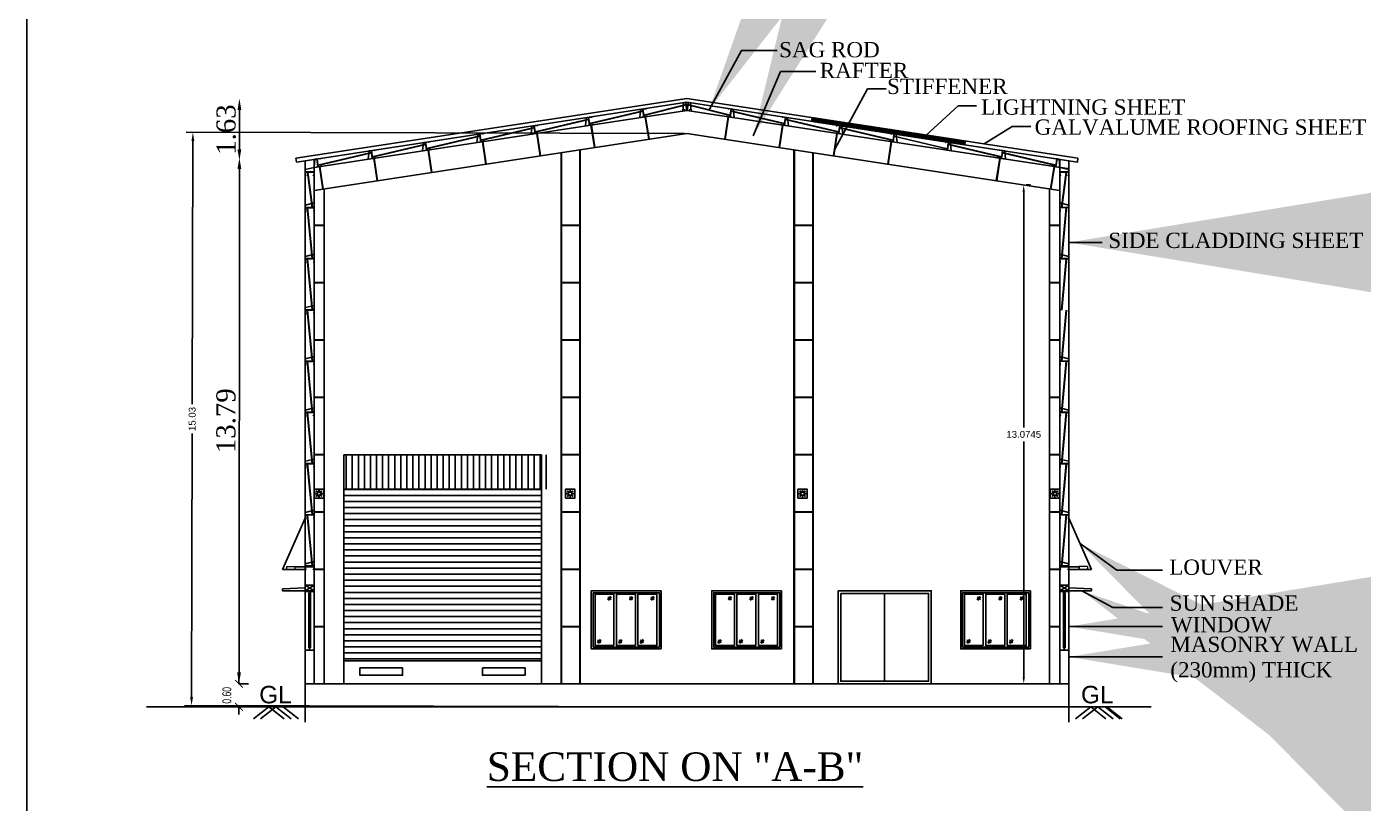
# Model space of a CAD drawing. Header units: metres. Extents: x 3660 to 3928, y -2018 to -1928.
# Drawn here: x 3790.39 to 3825.4, y -1971.04 to -1950.69 of the extents above; entities that cross this region are included whole.
import ezdxf
from ezdxf.lldxf.tags import DXFTag

# ---------------------------------------------------------------- set-up
doc = ezdxf.new("R2010")
doc.units = ezdxf.units.M
doc.header["$LTSCALE"] = 2
doc.linetypes.add('CONTINOUS', pattern=[0])
doc.linetypes.add('PHANTOM', pattern=[2.5, 1.25, -0.25, 0.25, -0.25, 0.25, -0.25])
for name, color, linetype, lineweight in [('09 Text', 9, 'Continuous', 15), ('Line', 3, 'Continuous', 25), ('PURLIN', 221, 'Continuous', 20), ('Wall', 7, 'Continuous', 35), ('WINDOW', 5, 'Continuous', 20)]:
    doc.layers.add(name, color=color, linetype=linetype, lineweight=lineweight)
for name, color, linetype in [('3', 4, 'PHANTOM'), ('BLK_1_FLR_0_REGULAR_ROOM_1', 117, 'Continuous'), ('BLK_1_HT_OF_BLDG', 5, 'Continuous'), ('BLK_1_PLINTH_HEIGHT', 7, 'Continuous'), ('Cleat Plate', 253, 'Continuous'), ('Footing', 7, 'Continuous'), ('FUR', 241, 'Continuous'), ('GRID LINE', 11, 'CENTER'), ('Main Frame', 6, 'Continuous'), ('OUTER FRAME', 7, 'Continuous'), ('OUTER_FRAME', 7, 'Continuous'), ('PLATES', 12, 'Continuous'), ('SAG ROD', 4, 'Continuous'), ('TEXT', 255, 'Continuous')]:
    doc.layers.add(name, color=color, linetype=linetype)
doc.styles.add('ANAND', font='times.ttf')
doc.styles.add('DIM 100', font='ARIALN.TTF', dxfattribs={"width": 0.85, "height": 0.23})
doc.styles.add('MtXpl_Times_New_Roma', font='times.ttf')
doc.styles.get("Standard").update_dxf_attribs({"font": 'arial.ttf'})
tags = doc.linetypes.add('CENTER', pattern=[2999.45, 1874.7, -374.9, 374.95, -374.9]).pattern_tags.tags
tags[10:11] = [DXFTag(74, 4), DXFTag(75, 0), DXFTag(340, '0'), DXFTag(46, 1.0), DXFTag(50, 0.0), DXFTag(44, 0.0), DXFTag(45, 0.0)]
tags[8:9] = [DXFTag(74, 4), DXFTag(75, 0), DXFTag(340, '0'), DXFTag(46, 1.0), DXFTag(50, 0.0), DXFTag(44, 0.0), DXFTag(45, 0.0)]
tags[6:7] = [DXFTag(74, 4), DXFTag(75, 0), DXFTag(340, '0'), DXFTag(46, 1.0), DXFTag(50, 0.0), DXFTag(44, 0.0), DXFTag(45, 0.0)]
tags[4:5] = [DXFTag(74, 4), DXFTag(75, 0), DXFTag(340, '0'), DXFTag(46, 1.0), DXFTag(50, 0.0), DXFTag(44, 0.0), DXFTag(45, 0.0)]
doc.dimstyles.new('AM_ISO$7', dxfattribs={"dimscale": 75, "dimtxt": 3, "dimasz": 3, "dimexe": 1, "dimexo": 1, "dimgap": 1.5, "dimtad": 1, "dimdec": 0, "dimdsep": 46, "dimtxsty": 'Standard', "dimcen": 0, "dimclrd": 256, "dimclre": 256, "dimclrt": 2, "dimadec": 0, "dimazin": 2, "dimtp": 0.1, "dimtm": 0.1, "dimtfac": 0.71, "dimtdec": 0, "dimtmove": 0, "dimatfit": 3, "dimfxl": 0, "dimlwd": -1, "dimlwe": -1, "dimarcsym": 0})
doc.dimstyles.new('GRID DIM 400', dxfattribs={"dimscale": 0, "dimtxt": 0.8, "dimasz": 0.2, "dimexe": 0, "dimexo": 0, "dimgap": 0.2, "dimtad": 0, "dimlfac": -0.1, "dimzin": 1, "dimdsep": 46, "dimtxsty": 'DIM 100', "dimblk": 'ARCHTICK', "dimcen": 0, "dimclrd": 256, "dimclre": 252, "dimclrt": 4, "dimazin": 0, "dimtfac": 1, "dimtix": 1, "dimtofl": 0, "dimtmove": 2, "dimatfit": 0, "dimfxl": 0, "dimtolj": 1, "dimtzin": 0, "dimarcsym": 0})
doc.dimstyles.new('STANDARD$0', dxfattribs={"dimtxt": 7, "dimasz": 3, "dimexe": 3, "dimexo": 1, "dimgap": 1.5, "dimtad": 1, "dimdec": 1, "dimzin": 1, "dimdsep": 46, "dimlunit": 4, "dimtxsty": 'Standard', "dimblk": 'OBLIQUE', "dimcen": 0.09375, "dimdle": 1, "dimclrd": 8, "dimclre": 8, "dimclrt": 7, "dimadec": 1, "dimazin": 0, "dimtfac": 1, "dimtdec": 1, "dimtix": 1, "dimtmove": 2, "dimatfit": 3, "dimldrblk": 'ARCHTICK', "dimfxl": 0, "dimfrac": 2, "dimtolj": 1, "dimtzin": 0, "dimarcsym": 0})
doc.dimstyles.new('V1', dxfattribs={"dimtxt": 0.5, "dimasz": 0.3, "dimexe": 0.18, "dimexo": 0.0625, "dimgap": 0.09, "dimtad": 1, "dimzin": 0, "dimdsep": 46, "dimtxsty": 'ANAND', "dimcen": 0.09, "dimse1": 1, "dimse2": 1, "dimadec": 0, "dimazin": 0, "dimtfac": 1, "dimtix": 1, "dimtofl": 0, "dimtmove": 2, "dimatfit": 0, "dimfxl": 0, "dimtolj": 1, "dimtzin": 0, "dimarcsym": 0})
pattern_1 = [(135, (379593.6891, -613332.9322), (-1.178511302, -1.178511302), [])]
pattern_2 = [(225, (582368.6085, -700766.0127), (1.178511302, -1.178511302), [])]

# ---------------------------------------------------------------- blocks, each defined once
blk = doc.blocks.new('200 purlin')
at = {"layer": 'Cleat Plate'}
h = blk.add_hatch(dxfattribs=at)
h.set_pattern_fill('AR-SAND', color=252, angle=6)
h.set_pattern_definition([(43.5, (-5894874.3518, -2361082.8252), (-0.26405620145, 1.9096838279), [0, -1.52, 0, -1.7, 0, -1.625]), (13.5, (-5894874.3518, -2361082.8252), (1.465087092, 2.9916780931), [0, -0.82, 0, -1.37, 0, -0.525]), (333.5, (-5894875.575, -2361082.9538), (3.09649073463, 0.33114451582), [0, -0.5, 0, -1.8, 0, -2.35]), (323.5, (-5894875.575, -2361082.9538), (2.8979166505, 1.1870933607), [0, -0.25, 0, -1.18, 0, -1.35])])
h.paths.add_polyline_path([(452204, -3561114), (452199, -3561115), (452216, -3561275), (452221, -3561274)])
h.paths.add_polyline_path([(452220, -3561314), (452225, -3561313), (452221, -3561274), (452216, -3561275)])
at = {"layer": 'Cleat Plate', "color": 252}
for p, q in [((452120, -3561324), (452149, -3561120)), ((452225, -3561313), (452120, -3561324)), ((452149, -3561120), (452199, -3561115)), ((452199, -3561115), (452220, -3561314))]:
    blk.add_line(p, q, dxfattribs=at)
blk.add_lwpolyline([(452199, -3561115), (452204, -3561114), (452225, -3561313), (452220, -3561314)], close=True, dxfattribs=at)
at = {"layer": 'PURLIN', "color": 5, "linetype": 'Continuous'}
for p, q in [((452204, -3561114), (452279, -3561106)), ((452204, -3561114), (452225, -3561313)), ((452206, -3561116), (452277, -3561109)), ((452206, -3561116), (452227, -3561311)), ((452225, -3561313), (452299, -3561305)), ((452227, -3561311), (452297, -3561303)), ((452277, -3561109), (452279, -3561126)), ((452279, -3561106), (452281, -3561126)), ((452281, -3561126), (452279, -3561126)), ((452297, -3561285), (452295, -3561286)), ((452297, -3561303), (452295, -3561286)), ((452299, -3561305), (452297, -3561285))]:
    blk.add_line(p, q, dxfattribs=at)
at = {"layer": 'PURLIN', "linetype": 'Continuous'}
blk.add_line((452204, -3561114), (452225, -3561313), dxfattribs=at)
at = {"layer": 'SAG ROD'}
for p, q in [((452221, -3561164), (452199, -3561166)), ((452232, -3561273), (452210, -3561275))]:
    blk.add_line(p, q, dxfattribs=at)
at = {"layer": 'SAG ROD', "linetype": 'Continuous'}
for p, q in [((452214, -3561156), (452205, -3561157)), ((452214, -3561157), (452205, -3561158)), ((452216, -3561173), (452206, -3561173)), ((452216, -3561173), (452207, -3561174)), ((452225, -3561265), (452216, -3561266)), ((452226, -3561266), (452216, -3561267)), ((452227, -3561281), (452218, -3561282)), ((452227, -3561282), (452218, -3561283))]:
    blk.add_line(p, q, dxfattribs=at)
for points in [[(452214, -3561157), (452205, -3561158), (452216, -3561173), (452206, -3561173)], [(452226, -3561266), (452216, -3561267), (452227, -3561281), (452218, -3561282)]]:
    blk.add_solid(points, dxfattribs=at)
blk = doc.blocks.new('self purlin')
at = {"layer": 'PURLIN', "color": 5, "linetype": 'Continuous'}
for p, q in [((10906543, -1852528, -1), (10906768, -1852528, -1)), ((10906543, -1852528, -1), (10906543, -1852603, -1)), ((10906543, -1852603, -1), (10906563, -1852603, -1)), ((10906545, -1852530, -1), (10906766, -1852530, -1)), ((10906545, -1852530, -1), (10906545, -1852601, -1)), ((10906545, -1852601, -1), (10906563, -1852601, -1)), ((10906563, -1852603, -1), (10906563, -1852601, -1)), ((10906766, -1852601, -1), (10906748, -1852601, -1)), ((10906748, -1852603, -1), (10906748, -1852601, -1)), ((10906768, -1852603, -1), (10906748, -1852603, -1)), ((10906766, -1852530, -1), (10906766, -1852601, -1)), ((10906768, -1852528, -1), (10906768, -1852603, -1))]:
    blk.add_line(p, q, dxfattribs=at)
blk = doc.blocks.new('Tie Runner 100x100x4')
at = {"layer": 'GRID LINE'}
h = blk.add_hatch(color=3, dxfattribs=at)
h.dxf.hatch_style = 1
h.paths.add_polyline_path([(963279, -1293185), (963171, -1293185), (963171, -1293293), (963279, -1293293)])
h.paths.add_polyline_path([(963275, -1293289), (963175, -1293289), (963175, -1293189), (963275, -1293189)], flags=16)
at = {"layer": 'PLATES'}
h = blk.add_hatch(dxfattribs=at)
h.set_pattern_fill('ANSI31', color=256, scale=13.333333, angle=180)
h.set_pattern_definition(pattern_2)
h.paths.add_polyline_path([(963228, -1293110), (963223, -1293110), (963223, -1293185), (963228, -1293185)])
h = blk.add_hatch(dxfattribs=at)
h.set_pattern_fill('ANSI31', color=256, scale=13.333333, angle=90)
h.set_pattern_definition(pattern_1)
h.paths.add_polyline_path([(963171, -1293237), (963171, -1293242), (963096, -1293242), (963096, -1293237)])
h = blk.add_hatch(dxfattribs=at)
h.set_pattern_fill('ANSI31', color=256, scale=13.333333, angle=180)
h.set_pattern_definition(pattern_2)
h.paths.add_polyline_path([(963228, -1293368), (963223, -1293368), (963223, -1293293), (963228, -1293293)])
h = blk.add_hatch(dxfattribs=at)
h.set_pattern_fill('ANSI31', color=256, scale=13.333333, angle=90)
h.set_pattern_definition(pattern_1)
h.paths.add_polyline_path([(963279, -1293237), (963279, -1293242), (963354, -1293242), (963354, -1293237)])
at = {"layer": 'FUR', "color": 3, "linetype": 'Continuous'}
for points in [[(963171, -1293293), (963279, -1293293), (963279, -1293185), (963171, -1293185)], [(963175, -1293289), (963275, -1293289), (963275, -1293189), (963175, -1293189)]]:
    blk.add_lwpolyline(points, close=True, dxfattribs=at)
at = {"layer": 'OUTER FRAME', "color": 3, "linetype": 'Continuous'}
for p, q in [((963166, -1293164), (963133, -1293164)), ((963133, -1293164), (963166, -1293164)), ((963149, -1293181), (963149, -1293147)), ((963149, -1293181), (963149, -1293147)), ((963316, -1293164), (963283, -1293164)), ((963283, -1293164), (963316, -1293164)), ((963299, -1293181), (963299, -1293147)), ((963299, -1293181), (963299, -1293147)), ((963166, -1293314), (963133, -1293314)), ((963133, -1293314), (963166, -1293314)), ((963149, -1293297), (963149, -1293331)), ((963149, -1293297), (963149, -1293331)), ((963283, -1293314), (963316, -1293314)), ((963299, -1293297), (963299, -1293331)), ((963299, -1293297), (963299, -1293331))]:
    blk.add_line(p, q, dxfattribs=at)
at = {"layer": 'OUTER FRAME', "color": 6, "linetype": 'Continuous'}
for centre in [(963149, -1293164), (963149, -1293164), (963299, -1293164), (963299, -1293164), (963149, -1293314), (963149, -1293314), (963299, -1293314), (963299, -1293314)]:
    blk.add_circle(centre, 10.8, dxfattribs=at)
at = {"layer": 'PLATES'}
for points in [[(963375, -1293389), (963075, -1293389), (963075, -1293089), (963375, -1293089)], [(963223, -1293110), (963228, -1293110), (963228, -1293185), (963223, -1293185)], [(963171, -1293242), (963171, -1293237), (963096, -1293237), (963096, -1293242)], [(963223, -1293368), (963228, -1293368), (963228, -1293293), (963223, -1293293)], [(963279, -1293242), (963279, -1293237), (963354, -1293237), (963354, -1293242)]]:
    blk.add_lwpolyline(points, close=True, dxfattribs=at)
blk = doc.blocks.new('_ArchTick')
at = {"color": 0, "linetype": 'ByBlock', "lineweight": -2, "const_width": 0.15}
blk.add_lwpolyline([(-0.5, -0.5), (0.5, 0.5)], dxfattribs=at)
blk = doc.blocks.new('*D106')
at = {"layer": 'BLK_1_PLINTH_HEIGHT', "color": 2, "lineweight": -2}
for p, q in [((3795.946, -1967.906), (3795.946, -1967.706)), ((3795.946, -1968.508), (3795.946, -1968.708))]:
    blk.add_line(p, q, dxfattribs=at)
at = {"layer": 'BLK_1_PLINTH_HEIGHT', "color": 252, "lineweight": -2}
for p, q in [((3796.196, -1967.906), (3795.946, -1967.906)), ((3796.196, -1968.508), (3795.946, -1968.508))]:
    blk.add_line(p, q, dxfattribs=at)
at = {"layer": 'Defpoints', "color": 0}
for p in [(3795.946, -1967.906), (3798.493, -1967.906), (3798.493, -1968.508)]:
    blk.add_point(p, dxfattribs=at)
at = {"layer": 'BLK_1_PLINTH_HEIGHT', "color": 2, "lineweight": -2, "xscale": 0.2, "yscale": 0.2, "zscale": 0.2}
for p, rotation in [((3795.946, -1967.906), 270), ((3795.946, -1968.508), 90)]:
    blk.add_blockref('_ArchTick', p, dxfattribs=dict(at, rotation=rotation))
at = {"layer": 'BLK_1_PLINTH_HEIGHT', "color": 2, "lineweight": -2, "insert": (3795.629, -1968.207), "char_height": 0.23, "attachment_point": 5, "rotation": 90, "style": 'DIM 100'}
blk.add_mtext('\\A1;0.60', dxfattribs=at)
blk = doc.blocks.new('*D110')
at = {"layer": '3', "color": 0, "linetype": 'CONTINOUS', "lineweight": -2}
blk.add_line((3795.947, -1967.606), (3795.957, -1954.417), dxfattribs=at)
at = {"layer": '3', "color": 0, "linetype": 'CONTINOUS'}
for points in [[(3795.907, -1954.417), (3796.007, -1954.418), (3795.957, -1954.117)], [(3795.897, -1967.606), (3795.997, -1967.606), (3795.946, -1967.906)]]:
    blk.add_solid(points, dxfattribs=at)
at = {"layer": 'Defpoints', "color": 0, "linetype": 'CONTINOUS'}
for p in [(3795.957, -1954.117), (3798.192, -1954.119), (3798.182, -1967.907)]:
    blk.add_point(p, dxfattribs=at)
at = {"layer": '3', "color": 0, "linetype": 'CONTINOUS', "insert": (3795.607, -1961.011), "char_height": 0.5, "attachment_point": 5, "rotation": 89.9564, "style": 'ANAND'}
blk.add_mtext('\\A1;13.79', dxfattribs=at)
blk = doc.blocks.new('*D111')
at = {"layer": '3', "color": 0, "linetype": 'CONTINOUS', "lineweight": -2}
blk.add_line((3795.957, -1952.866), (3795.957, -1953.897), dxfattribs=at)
at = {"layer": '3', "color": 0, "linetype": 'CONTINOUS'}
for points in [[(3795.907, -1952.866), (3796.007, -1952.866), (3795.957, -1952.566)], [(3795.907, -1953.897), (3796.007, -1953.897), (3795.957, -1954.197)]]:
    blk.add_solid(points, dxfattribs=at)
at = {"layer": 'Defpoints', "color": 0, "linetype": 'CONTINOUS'}
for p in [(3807.681, -1952.566), (3795.957, -1954.197), (3807.681, -1954.197)]:
    blk.add_point(p, dxfattribs=at)
at = {"layer": '3', "color": 0, "linetype": 'CONTINOUS', "insert": (3795.612, -1953.382), "char_height": 0.5, "attachment_point": 5, "rotation": 90, "style": 'ANAND'}
blk.add_mtext('\\A1;1.63', dxfattribs=at)
blk = doc.blocks.new('*D112')
at = {"layer": 'BLK_1_HT_OF_BLDG', "color": 0, "lineweight": -2}
for p, q in [((3807.619, -1953.483), (3794.559, -1953.452)), ((3794.738, -1953.682), (3794.722, -1960.58)), ((3794.704, -1968.248), (3794.72, -1961.35)), ((3807.583, -1968.508), (3794.523, -1968.477))]:
    blk.add_line(p, q, dxfattribs=at)
at = {"layer": 'BLK_1_HT_OF_BLDG', "color": 0}
for points in [[(3794.7, -1953.682), (3794.776, -1953.683), (3794.739, -1953.452)], [(3794.666, -1968.248), (3794.742, -1968.248), (3794.703, -1968.478)]]:
    blk.add_solid(points, dxfattribs=at)
at = {"layer": 'Defpoints', "color": 0}
for p in [(3807.681, -1953.483), (3794.703, -1968.478), (3807.646, -1968.508)]:
    blk.add_point(p, dxfattribs=at)
at = {"layer": 'BLK_1_HT_OF_BLDG', "color": 0, "insert": (3794.721, -1960.965), "char_height": 0.18, "attachment_point": 5, "rotation": 89.8651}
blk.add_mtext('\\A1;15.03', dxfattribs=at)
blk = doc.blocks.new('*D129')
at = {"layer": 'BLK_1_FLR_0_REGULAR_ROOM_1', "color": 0, "lineweight": -2}
for p, q in [((3816.503, -1955.013), (3816.503, -1961.188)), ((3816.565, -1954.833), (3816.683, -1954.833)), ((3816.503, -1967.727), (3816.503, -1961.552)), ((3816.565, -1967.907), (3816.683, -1967.907))]:
    blk.add_line(p, q, dxfattribs=at)
at = {"layer": 'BLK_1_FLR_0_REGULAR_ROOM_1', "color": 0}
for points in [[(3816.473, -1955.013), (3816.533, -1955.013), (3816.503, -1954.833)], [(3816.473, -1967.727), (3816.533, -1967.727), (3816.503, -1967.907)]]:
    blk.add_solid(points, dxfattribs=at)
at = {"layer": 'Defpoints', "color": 0}
for p in [(3816.503, -1954.833), (3816.503, -1967.907), (3816.503, -1967.907)]:
    blk.add_point(p, dxfattribs=at)
at = {"layer": 'BLK_1_FLR_0_REGULAR_ROOM_1', "color": 0, "insert": (3816.503, -1961.37), "char_height": 0.18, "attachment_point": 5}
blk.add_mtext('\\A1;13.0745', dxfattribs=at)

msp = doc.modelspace()

# ---------------------------------------------------------------- hatches: boundary and pattern name
h = msp.add_hatch()
h.set_pattern_fill('ANSI31', color=256, scale=0.005, angle=100, style=0)
h.set_pattern_definition([(145, (-123.749252, -514.470585), (-0.00910552593, -0.013004038703), [])])
h.paths.add_polyline_path([(3810.95817, -1953.06755), (3810.94304, -1953.16642), (3811.87298, -1953.30872), (3811.9239, -1953.21532)])
h.paths.add_polyline_path([(3811.9239, -1953.21532), (3811.87298, -1953.30872), (3814.95633, -1953.7805), (3814.97146, -1953.68163)])
at = {"layer": 'OUTER_FRAME', "linetype": 'Continuous'}
h = msp.add_hatch(dxfattribs=at)
h.set_pattern_fill('ANSI31', color=34, scale=0.05, angle=45)
h.set_pattern_definition([(90, (3217.57137, 1288.70739), (-0.15875, 0), [])])
h.paths.add_polyline_path([(3798.69676, -1961.9073), (3804.13026, -1961.9073), (3804.13026, -1962.8073), (3798.69676, -1962.8073)])
h = msp.add_hatch(dxfattribs=at)
h.set_pattern_fill('ANSI31', color=34, scale=0.05, angle=135)
h.set_pattern_definition([(180, (3217.57137, 1288.70739), (-2e-16, -0.15875), [])])
h.paths.add_polyline_path([(3798.69676, -1962.8073), (3803.86674, -1962.8073), (3803.86674, -1967.3073), (3798.69676, -1967.3073)])

# ---------------------------------------------------------------- linework, layer by layer
at = {"linetype": 'ByBlock'}
for p, q in [((3807.00483, -1966.99136), (3807.00483, -1965.46736)), ((3810.1608, -1966.99136), (3810.1608, -1965.46736)), ((3816.67968, -1966.99136), (3816.67968, -1965.46736)), ((3805.6419, -1965.71613), (3805.60199, -1965.6801)), ((3805.66258, -1965.70785), (3805.60811, -1965.65869)), ((3805.69392, -1965.7033), (3805.60973, -1965.62731)), ((3805.69524, -1965.67166), (3805.64078, -1965.6225)), ((3805.70137, -1965.65025), (3805.66145, -1965.61422)), ((3806.20553, -1965.71613), (3806.16561, -1965.6801)), ((3806.2262, -1965.70785), (3806.17174, -1965.65869)), ((3806.25754, -1965.7033), (3806.17335, -1965.62731)), ((3806.25887, -1965.67166), (3806.2044, -1965.6225)), ((3806.26499, -1965.65025), (3806.22508, -1965.61422)), ((3806.76915, -1965.71613), (3806.72923, -1965.6801)), ((3806.78982, -1965.70785), (3806.73536, -1965.65869)), ((3806.82116, -1965.7033), (3806.73698, -1965.62731)), ((3806.82249, -1965.67166), (3806.76802, -1965.6225)), ((3806.82861, -1965.65025), (3806.7887, -1965.61422)), ((3808.79787, -1965.71613), (3808.75795, -1965.6801)), ((3808.81854, -1965.70785), (3808.76408, -1965.65869)), ((3808.84988, -1965.7033), (3808.7657, -1965.62731)), ((3808.85121, -1965.67166), (3808.79674, -1965.6225)), ((3808.85733, -1965.65025), (3808.81742, -1965.61422)), ((3809.36149, -1965.71613), (3809.32157, -1965.6801)), ((3809.38216, -1965.70785), (3809.3277, -1965.65869)), ((3809.41351, -1965.7033), (3809.32932, -1965.62731)), ((3809.41483, -1965.67166), (3809.36037, -1965.6225)), ((3809.42096, -1965.65025), (3809.38104, -1965.61422)), ((3809.92511, -1965.71613), (3809.8852, -1965.6801)), ((3809.94579, -1965.70785), (3809.89132, -1965.65869)), ((3809.97713, -1965.7033), (3809.89294, -1965.62731)), ((3809.97845, -1965.67166), (3809.92399, -1965.6225)), ((3809.98458, -1965.65025), (3809.94466, -1965.61422)), ((3815.31675, -1965.71613), (3815.27683, -1965.6801)), ((3815.33742, -1965.70785), (3815.28296, -1965.65869)), ((3815.36876, -1965.7033), (3815.28457, -1965.62731)), ((3815.37008, -1965.67166), (3815.31562, -1965.6225)), ((3815.37621, -1965.65025), (3815.33629, -1965.61422)), ((3815.88037, -1965.71613), (3815.84045, -1965.6801)), ((3815.90104, -1965.70785), (3815.84658, -1965.65869)), ((3815.93238, -1965.7033), (3815.8482, -1965.62731)), ((3815.93371, -1965.67166), (3815.87924, -1965.6225)), ((3815.93983, -1965.65025), (3815.89992, -1965.61422)), ((3816.44399, -1965.71613), (3816.40407, -1965.6801)), ((3816.46466, -1965.70785), (3816.4102, -1965.65869)), ((3816.49601, -1965.7033), (3816.41182, -1965.62731)), ((3816.49733, -1965.67166), (3816.44287, -1965.6225)), ((3816.50346, -1965.65025), (3816.46354, -1965.61422)), ((3805.33003, -1966.80998), (3805.3691, -1966.84692)), ((3805.33665, -1966.78871), (3805.38996, -1966.83912)), ((3805.33871, -1966.75711), (3805.42111, -1966.83502)), ((3805.37015, -1966.75329), (3805.42346, -1966.80369)), ((3805.39101, -1966.74549), (3805.43008, -1966.78243)), ((3805.88565, -1966.80998), (3805.92473, -1966.84692)), ((3805.89228, -1966.78871), (3805.94559, -1966.83912)), ((3805.89433, -1966.75711), (3805.97674, -1966.83502)), ((3805.92577, -1966.75329), (3805.97908, -1966.80369)), ((3805.94663, -1966.74549), (3805.9857, -1966.78243)), ((3806.44928, -1966.81006), (3806.48835, -1966.847)), ((3806.4559, -1966.78879), (3806.50921, -1966.8392)), ((3806.45795, -1966.75719), (3806.54036, -1966.83511)), ((3806.48939, -1966.75337), (3806.5427, -1966.80378)), ((3806.51025, -1966.74557), (3806.54932, -1966.78251)), ((3808.486, -1966.80998), (3808.52507, -1966.84692)), ((3808.49262, -1966.78871), (3808.54593, -1966.83912)), ((3808.49467, -1966.75711), (3808.57708, -1966.83502)), ((3808.52611, -1966.75329), (3808.57942, -1966.80369)), ((3808.54697, -1966.74549), (3808.58604, -1966.78243)), ((3809.04162, -1966.80998), (3809.08069, -1966.84692)), ((3809.04824, -1966.78871), (3809.10155, -1966.83912)), ((3809.05029, -1966.75711), (3809.1327, -1966.83502)), ((3809.08173, -1966.75329), (3809.13504, -1966.80369)), ((3809.10259, -1966.74549), (3809.14166, -1966.78243)), ((3809.60524, -1966.81006), (3809.64431, -1966.847)), ((3809.61186, -1966.78879), (3809.66517, -1966.8392)), ((3809.61392, -1966.75719), (3809.69632, -1966.83511)), ((3809.64535, -1966.75337), (3809.69867, -1966.80378)), ((3809.66621, -1966.74557), (3809.70529, -1966.78251)), ((3815.00487, -1966.80998), (3815.04395, -1966.84692)), ((3815.01149, -1966.78871), (3815.06481, -1966.83912)), ((3815.01355, -1966.75711), (3815.09596, -1966.83502)), ((3815.04499, -1966.75329), (3815.0983, -1966.80369)), ((3815.06585, -1966.74549), (3815.10492, -1966.78243)), ((3815.5605, -1966.80998), (3815.59957, -1966.84692)), ((3815.56712, -1966.78871), (3815.62043, -1966.83912)), ((3815.56917, -1966.75711), (3815.65158, -1966.83502)), ((3815.60061, -1966.75329), (3815.65392, -1966.80369)), ((3815.62147, -1966.74549), (3815.66054, -1966.78243)), ((3816.12412, -1966.81006), (3816.16319, -1966.847)), ((3816.13074, -1966.78879), (3816.18405, -1966.8392)), ((3816.13279, -1966.75719), (3816.2152, -1966.83511)), ((3816.16423, -1966.75337), (3816.21754, -1966.80378)), ((3816.18509, -1966.74557), (3816.22416, -1966.78251)), ((3805.17603, -1966.9913), (3807.00483, -1966.99136)), ((3808.332, -1966.9913), (3810.1608, -1966.99136)), ((3814.85088, -1966.9913), (3816.67968, -1966.99136))]:
    msp.add_line(p, q, dxfattribs=at)
msp.add_lwpolyline([(3842.9066, -2017.6675), (3790.3861, -2017.6675), (3790.3861, -1931.37405), (3842.9066, -1931.37405)], close=True)
at = {"elevation": -0.00073}
msp.add_lwpolyline([(3798.69676, -1961.9073), (3803.86674, -1961.9073), (3803.86674, -1967.9073), (3798.69676, -1967.9073)], close=True, dxfattribs=at)
at = {"linetype": 'ByBlock'}
for points in [[(3807.00483, -1965.46736), (3805.17603, -1965.4673), (3805.17603, -1966.9913)], [(3807.00483, -1966.99136), (3805.17603, -1966.9913), (3805.17603, -1965.4673), (3807.00483, -1965.46736)], [(3810.1608, -1965.46736), (3808.332, -1965.4673), (3808.332, -1966.9913)], [(3810.1608, -1966.99136), (3808.332, -1966.9913), (3808.332, -1965.4673), (3810.1608, -1965.46736)], [(3816.67968, -1965.46736), (3814.85088, -1965.4673), (3814.85088, -1966.9913)], [(3816.67968, -1966.99136), (3814.85088, -1966.9913), (3814.85088, -1965.4673), (3816.67968, -1965.46736)], [(3805.17603, -1966.9913), (3807.00483, -1966.99136)], [(3808.332, -1966.9913), (3810.1608, -1966.99136)], [(3814.85088, -1966.9913), (3816.67968, -1966.99136)]]:
    msp.add_lwpolyline(points, dxfattribs=at)
for points in [[(3806.95928, -1966.94136), (3805.22603, -1966.9413), (3805.22603, -1965.5173), (3806.95928, -1965.51736)], [(3810.11524, -1966.94136), (3808.382, -1966.9413), (3808.382, -1965.5173), (3810.11524, -1965.51736)], [(3816.63412, -1966.94136), (3814.90088, -1966.9413), (3814.90088, -1965.5173), (3816.63412, -1965.51736)], [(3805.76841, -1966.90561), (3805.27641, -1966.90553), (3805.27641, -1965.55313), (3805.76841, -1965.55321)], [(3806.33203, -1966.90561), (3805.83203, -1966.90561), (3805.83203, -1965.55321), (3806.33203, -1965.55321)], [(3806.39566, -1966.90561), (3806.89566, -1966.90561), (3806.89566, -1965.55321), (3806.39566, -1965.55321)], [(3808.92438, -1966.90561), (3808.43238, -1966.90553), (3808.43238, -1965.55313), (3808.92438, -1965.55321)], [(3809.488, -1966.90561), (3808.988, -1966.90561), (3808.988, -1965.55321), (3809.488, -1965.55321)], [(3809.55162, -1966.90561), (3810.05162, -1966.90561), (3810.05162, -1965.55321), (3809.55162, -1965.55321)], [(3815.44325, -1966.90561), (3814.95125, -1966.90553), (3814.95125, -1965.55313), (3815.44325, -1965.55321)], [(3816.00688, -1966.90561), (3815.50688, -1966.90561), (3815.50688, -1965.55321), (3816.00688, -1965.55321)], [(3816.0705, -1966.90561), (3816.5705, -1966.90561), (3816.5705, -1965.55321), (3816.0705, -1965.55321)]]:
    msp.add_lwpolyline(points, close=True, dxfattribs=at)
at = {"layer": '3', "color": 1, "linetype": 'CONTINOUS'}
for p, q in [((3807.68102, -1952.6673), (3797.68175, -1954.1973)), ((3807.68102, -1952.6673), (3817.68029, -1954.1973)), ((3805.16656, -1953.26455), (3805.25676, -1953.85403)), ((3805.17645, -1953.26303), (3805.26664, -1953.85251)), ((3806.589, -1953.04677), (3806.6792, -1953.63625)), ((3806.59889, -1953.04526), (3806.68908, -1953.63474)), ((3808.76315, -1953.04526), (3808.67295, -1953.63474)), ((3808.77303, -1953.04677), (3808.68283, -1953.63625)), ((3810.18559, -1953.26303), (3810.09539, -1953.85251)), ((3810.19547, -1953.26455), (3810.10528, -1953.85403)), ((3810.94304, -1953.16642), (3810.95817, -1953.06755)), ((3803.74421, -1953.48225), (3803.8344, -1954.07173)), ((3803.75409, -1953.48074), (3803.84429, -1954.07022)), ((3811.60794, -1953.48074), (3811.51775, -1954.07022)), ((3811.61783, -1953.48225), (3811.52763, -1954.07173)), ((3800.89945, -1953.91734), (3800.98964, -1954.50682)), ((3800.90933, -1953.91582), (3800.99953, -1954.5053)), ((3802.32183, -1953.69979), (3802.41202, -1954.28927)), ((3802.33171, -1953.69828), (3802.42191, -1954.28776)), ((3804.87475, -1953.91235), (3804.87475, -1967.9073)), ((3804.88475, -1953.91082), (3804.88475, -1967.9073)), ((3810.48475, -1953.91196), (3810.48475, -1967.9073)), ((3810.49475, -1953.91349), (3810.49475, -1967.9073)), ((3813.03032, -1953.69828), (3812.94013, -1954.28776)), ((3813.04021, -1953.69979), (3812.95001, -1954.28927)), ((3814.95633, -1953.7805), (3814.97146, -1953.68163)), ((3797.4544, -1954.23209), (3797.43927, -1954.13321)), ((3797.68175, -1954.1973), (3797.68175, -1968.9073)), ((3797.91175, -1954.16211), (3797.91175, -1967.9073)), ((3799.47706, -1954.13498), (3799.56725, -1954.72446)), ((3799.48694, -1954.13346), (3799.57714, -1954.72294)), ((3804.38475, -1953.98733), (3804.38475, -1967.9073)), ((3804.39475, -1953.9858), (3804.39475, -1967.9073)), ((3810.97475, -1953.98694), (3810.97475, -1967.9073)), ((3810.98475, -1953.98847), (3810.98475, -1967.9073)), ((3815.87509, -1954.13346), (3815.7849, -1954.72294)), ((3815.88498, -1954.13498), (3815.79478, -1954.72446)), ((3817.45175, -1954.16233), (3817.45175, -1967.9073)), ((3817.68029, -1954.1973), (3817.68029, -1968.9073)), ((3817.90764, -1954.23209), (3817.92277, -1954.13321)), ((3798.05467, -1954.35262), (3798.14486, -1954.9421)), ((3798.06455, -1954.35111), (3798.15475, -1954.94059)), ((3817.29748, -1954.35111), (3817.20729, -1954.94059)), ((3817.30737, -1954.35262), (3817.21717, -1954.9421)), ((3798.18175, -1954.93645), (3798.18175, -1967.9073)), ((3817.18175, -1954.93668), (3817.18175, -1967.9073)), ((3812.85877, -1965.5373), (3812.85877, -1967.8373)), ((3817.68029, -1967.9073), (3797.68175, -1967.9073)), ((3819.83906, -1968.50828), (3793.52748, -1968.50828))]:
    msp.add_line(p, q, dxfattribs=at)
at = {"layer": '3', "color": 2, "linetype": 'CONTINOUS'}
msp.add_line((3798.18175, -1954.93645), (3798.18175, -1967.9073), dxfattribs=at)
at = {"layer": '3', "color": 6, "linetype": 'ByBlock'}
for p, q in [((3797.68175, -1963.56526), (3797.08175, -1964.9073)), ((3817.68029, -1963.56526), (3818.28029, -1964.9073))]:
    msp.add_line(p, q, dxfattribs=at)
at = {"layer": '3', "color": 4, "linetype": 'ByBlock'}
for p, q in [((3797.08175, -1964.9073), (3797.68175, -1964.9073)), ((3818.28029, -1964.9073), (3817.68029, -1964.9073))]:
    msp.add_line(p, q, dxfattribs=at)
at = {"layer": '3', "color": 1, "linetype": 'CONTINOUS'}
for points in [[(3797.43927, -1954.13321), (3807.68102, -1952.56611), (3817.69541, -1954.09842), (3817.92277, -1954.13321)], [(3797.4544, -1954.23209), (3807.68102, -1952.6673), (3817.68029, -1954.1973), (3817.90764, -1954.23209)], [(3797.91175, -1954.37449), (3807.68102, -1952.87968), (3817.64853, -1954.40482), (3817.68029, -1954.40968)], [(3797.91175, -1954.97777), (3807.68102, -1953.48296), (3817.45175, -1954.97799)]]:
    msp.add_lwpolyline(points, dxfattribs=at)
for points in [[(3811.63877, -1965.4673), (3814.07877, -1965.4673), (3814.07877, -1967.9073), (3811.63877, -1967.9073)], [(3811.70877, -1965.5373), (3814.00877, -1965.5373), (3814.00877, -1967.8373), (3811.70877, -1967.8373)]]:
    msp.add_lwpolyline(points, close=True, dxfattribs=at)
at = {"layer": 'Footing', "color": 4, "linetype": 'ByBlock'}
for p, q in [((3805.12491, -1953.22262), (3806.53068, -1952.89389)), ((3805.12763, -1953.2347), (3806.53163, -1952.90009)), ((3806.5473, -1953.00498), (3807.65658, -1952.72089)), ((3806.54978, -1953.01466), (3807.65906, -1952.73057)), ((3808.81226, -1953.01466), (3807.70298, -1952.73057)), ((3808.81474, -1953.00498), (3807.70546, -1952.72089)), ((3810.23441, -1953.2347), (3808.8304, -1952.90009)), ((3810.23713, -1953.22262), (3808.83136, -1952.89389)), ((3803.7025, -1953.44046), (3805.10827, -1953.11173)), ((3803.70522, -1953.45254), (3805.10923, -1953.11794)), ((3811.65681, -1953.45254), (3810.25281, -1953.11794)), ((3811.65953, -1953.44046), (3810.25376, -1953.11173)), ((3800.85774, -1953.87554), (3802.26351, -1953.54681)), ((3800.86046, -1953.88763), (3802.26447, -1953.55302)), ((3802.28012, -1953.658), (3803.68589, -1953.32927)), ((3802.28284, -1953.67009), (3803.68685, -1953.33548)), ((3813.07919, -1953.67009), (3811.67519, -1953.33548)), ((3813.08191, -1953.658), (3811.67614, -1953.32927)), ((3814.50157, -1953.88763), (3813.09757, -1953.55302)), ((3799.43535, -1954.09318), (3800.84112, -1953.76445)), ((3799.43807, -1954.10527), (3800.84208, -1953.77066)), ((3815.92396, -1954.10527), (3814.51996, -1953.77066)), ((3815.92668, -1954.09318), (3814.52091, -1953.76445)), ((3798.01296, -1954.31082), (3799.41873, -1953.98209)), ((3798.01568, -1954.32291), (3799.41969, -1953.9883)), ((3817.34635, -1954.32291), (3815.94235, -1953.9883)), ((3817.34907, -1954.31082), (3815.9433, -1953.98209))]:
    msp.add_line(p, q, dxfattribs=at)
at = {"layer": 'Footing', "linetype": 'ByBlock'}
for p, q in [((3797.68175, -1965.3923), (3797.08175, -1965.4173)), ((3797.08175, -1965.4173), (3797.08175, -1965.4673)), ((3797.91175, -1965.4673), (3797.08175, -1965.4673)), ((3797.91175, -1965.3173), (3797.68175, -1965.3173)), ((3797.68175, -1965.3173), (3797.91175, -1965.4673)), ((3797.68175, -1965.4673), (3797.91175, -1965.3173)), ((3817.45029, -1965.3173), (3817.68029, -1965.3173)), ((3817.68029, -1965.3173), (3817.45029, -1965.4673)), ((3817.68029, -1965.4673), (3817.45029, -1965.3173)), ((3817.45029, -1965.4673), (3818.28029, -1965.4673)), ((3817.68029, -1965.3923), (3818.28029, -1965.4173)), ((3818.28029, -1965.4173), (3818.28029, -1965.4673))]:
    msp.add_line(p, q, dxfattribs=at)
at = {"layer": 'Footing', "color": 5, "linetype": 'ByBlock'}
for p, q in [((3797.79675, -1965.4673), (3797.79675, -1965.5173)), ((3817.56529, -1965.4673), (3817.56529, -1965.5173)), ((3797.79675, -1966.97463), (3797.79675, -1967.02463)), ((3817.56529, -1966.97463), (3817.56529, -1967.02463))]:
    msp.add_line(p, q, dxfattribs=at)
at = {"layer": 'Footing'}
for points in [[(3811.55521, -1953.8915), (3812.41316, -1952.31801), (3812.89938, -1952.31801)], [(3813.93464, -1953.53283), (3814.78316, -1952.76255), (3815.26938, -1952.76255)], [(3815.46752, -1953.75753), (3816.20066, -1953.29879), (3816.68688, -1953.29879)]]:
    msp.add_lwpolyline(points, dxfattribs=at)
at = {"layer": 'Footing', "color": 11, "linetype": 'ByBlock'}
for points in [[(3797.91175, -1955.8873), (3798.18175, -1955.8873), (3798.18175, -1955.8923), (3797.91175, -1955.8923)], [(3804.39475, -1955.8873), (3804.87475, -1955.8873), (3804.87475, -1955.8923), (3804.39475, -1955.8923)], [(3810.49475, -1955.8873), (3810.97475, -1955.8873), (3810.97475, -1955.8923), (3810.49475, -1955.8923)], [(3817.45175, -1955.8873), (3817.18175, -1955.8873), (3817.18175, -1955.8923), (3817.45175, -1955.8923)], [(3797.91175, -1957.3898), (3798.18175, -1957.3898), (3798.18175, -1957.3948), (3797.91175, -1957.3948)], [(3804.39475, -1957.3898), (3804.87475, -1957.3898), (3804.87475, -1957.3948), (3804.39475, -1957.3948)], [(3810.49475, -1957.3898), (3810.97475, -1957.3898), (3810.97475, -1957.3948), (3810.49475, -1957.3948)], [(3817.45175, -1957.3898), (3817.18175, -1957.3898), (3817.18175, -1957.3948), (3817.45175, -1957.3948)], [(3797.91175, -1958.8923), (3798.18175, -1958.8923), (3798.18175, -1958.8973), (3797.91175, -1958.8973)], [(3804.39475, -1958.8923), (3804.87475, -1958.8923), (3804.87475, -1958.8973), (3804.39475, -1958.8973)], [(3810.49475, -1958.8923), (3810.97475, -1958.8923), (3810.97475, -1958.8973), (3810.49475, -1958.8973)], [(3817.45175, -1958.8923), (3817.18175, -1958.8923), (3817.18175, -1958.8973), (3817.45175, -1958.8973)], [(3797.91175, -1960.3948), (3798.18175, -1960.3948), (3798.18175, -1960.3998), (3797.91175, -1960.3998)], [(3804.39475, -1960.3948), (3804.87475, -1960.3948), (3804.87475, -1960.3998), (3804.39475, -1960.3998)], [(3810.49475, -1960.3948), (3810.97475, -1960.3948), (3810.97475, -1960.3998), (3810.49475, -1960.3998)], [(3817.45175, -1960.3948), (3817.18175, -1960.3948), (3817.18175, -1960.3998), (3817.45175, -1960.3998)], [(3797.91175, -1961.8973), (3798.18175, -1961.8973), (3798.18175, -1961.9023), (3797.91175, -1961.9023)], [(3804.39475, -1961.8973), (3804.87475, -1961.8973), (3804.87475, -1961.9023), (3804.39475, -1961.9023)], [(3810.49475, -1961.8973), (3810.97475, -1961.8973), (3810.97475, -1961.9023), (3810.49475, -1961.9023)], [(3817.45175, -1961.8973), (3817.18175, -1961.8973), (3817.18175, -1961.9023), (3817.45175, -1961.9023)], [(3797.91175, -1963.3998), (3798.18175, -1963.3998), (3798.18175, -1963.4048), (3797.91175, -1963.4048)], [(3804.39475, -1963.3998), (3804.87475, -1963.3998), (3804.87475, -1963.4048), (3804.39475, -1963.4048)], [(3810.49475, -1963.3998), (3810.97475, -1963.3998), (3810.97475, -1963.4048), (3810.49475, -1963.4048)], [(3817.45175, -1963.3998), (3817.18175, -1963.3998), (3817.18175, -1963.4048), (3817.45175, -1963.4048)], [(3797.91175, -1964.9023), (3798.18175, -1964.9023), (3798.18175, -1964.9073), (3797.91175, -1964.9073)], [(3804.39475, -1964.9023), (3804.87475, -1964.9023), (3804.87475, -1964.9073), (3804.39475, -1964.9073)], [(3810.49475, -1964.9023), (3810.97475, -1964.9023), (3810.97475, -1964.9073), (3810.49475, -1964.9073)], [(3817.45175, -1964.9023), (3817.18175, -1964.9023), (3817.18175, -1964.9073), (3817.45175, -1964.9073)], [(3797.91175, -1966.4048), (3798.18175, -1966.4048), (3798.18175, -1966.4098), (3797.91175, -1966.4098)], [(3804.39475, -1966.4048), (3804.87475, -1966.4048), (3804.87475, -1966.4098), (3804.39475, -1966.4098)], [(3810.49475, -1966.4048), (3810.97475, -1966.4048), (3810.97475, -1966.4098), (3810.49475, -1966.4098)], [(3817.45175, -1966.4048), (3817.18175, -1966.4048), (3817.18175, -1966.4098), (3817.45175, -1966.4098)]]:
    msp.add_lwpolyline(points, close=True, dxfattribs=at)
at = {"layer": 'Footing', "color": 5, "linetype": 'ByBlock'}
for points in [[(3797.68175, -1965.48463), (3797.91175, -1965.48463), (3797.91175, -1967.02463), (3797.68175, -1967.02463)], [(3797.77175, -1965.5173), (3797.82175, -1965.5173), (3797.82175, -1966.9573), (3797.77175, -1966.9573)], [(3817.68029, -1965.48463), (3817.45029, -1965.48463), (3817.45029, -1967.02463), (3817.68029, -1967.02463)], [(3817.59029, -1965.5173), (3817.54029, -1965.5173), (3817.54029, -1966.9573), (3817.59029, -1966.9573)]]:
    msp.add_lwpolyline(points, close=True, dxfattribs=at)
at = {"layer": 'Line', "linetype": 'ByBlock'}
for p, q in [((3796.72882, -1968.50828), (3796.3289, -1968.82297)), ((3796.91341, -1968.50828), (3796.51349, -1968.82297)), ((3796.72882, -1968.50828), (3797.12873, -1968.82297)), ((3796.91341, -1968.50828), (3797.31332, -1968.82297)), ((3797.10368, -1968.50828), (3797.5036, -1968.82297)), ((3818.2569, -1968.50828), (3817.85698, -1968.82297)), ((3818.44149, -1968.50828), (3818.04158, -1968.82297)), ((3818.2569, -1968.50828), (3818.65681, -1968.82297)), ((3818.44149, -1968.50828), (3818.84141, -1968.82297)), ((3818.63176, -1968.50828), (3819.03168, -1968.82297)), ((3818.68041, -1968.50828), (3819.08032, -1968.82297))]:
    msp.add_line(p, q, dxfattribs=at)
at = {"layer": 'Main Frame', "linetype": 'ByBlock', "ltscale": 0.8}
for p, q in [((3797.41175, -1964.8373, -0.00196), (3797.91175, -1964.8373)), ((3797.41175, -1964.84211, -0.00196), (3797.91175, -1964.84211)), ((3817.95029, -1964.8373, -0.00196), (3817.45029, -1964.8373)), ((3817.95029, -1964.84211, -0.00196), (3817.45029, -1964.84211))]:
    msp.add_line(p, q, dxfattribs=at)
at = {"layer": 'OUTER_FRAME', "color": 34, "linetype": 'Continuous'}
for p, q in [((3803.86674, -1961.9073), (3798.69676, -1961.9073, -0.00073)), ((3798.69676, -1967.9073, -0.00073), (3798.69676, -1961.9073, -0.00073)), ((3803.86674, -1967.9073), (3803.86674, -1961.9073)), ((3803.86674, -1962.8073), (3798.69676, -1962.8073, -0.00073)), ((3803.86674, -1967.3073), (3798.69676, -1967.3073, -0.00073))]:
    msp.add_line(p, q, dxfattribs=at)
at = {"layer": 'OUTER_FRAME', "color": 34, "linetype": 'Continuous', "elevation": -0.00073}
for points in [[(3799.11433, -1967.49028), (3800.23269, -1967.49028), (3800.23269, -1967.68211), (3799.11433, -1967.68211)], [(3802.323, -1967.49028), (3803.44136, -1967.49028), (3803.44136, -1967.68211), (3802.323, -1967.68211)]]:
    msp.add_lwpolyline(points, close=True, dxfattribs=at)
at = {"layer": 'SAG ROD', "linetype": 'ByBlock', "ltscale": 0.8}
for p, q in [((3797.86037, -1955.42756), (3797.7372, -1954.49524)), ((3797.87029, -1955.42625), (3797.74711, -1954.49393)), ((3817.49175, -1955.42625), (3817.61492, -1954.49393)), ((3817.50166, -1955.42756), (3817.62484, -1954.49524)), ((3797.86037, -1956.7696), (3797.73483, -1955.42677)), ((3797.87033, -1956.76867), (3797.74479, -1955.42583)), ((3817.49171, -1956.76867), (3817.61724, -1955.42583)), ((3817.50166, -1956.7696), (3817.6272, -1955.42677)), ((3797.86037, -1958.11164), (3797.73483, -1956.76881)), ((3797.87033, -1958.11071), (3797.74479, -1956.76788)), ((3817.49171, -1958.11071), (3817.61724, -1956.76788)), ((3817.50166, -1958.11164), (3817.6272, -1956.76881)), ((3797.86037, -1959.45368), (3797.73483, -1958.11085)), ((3797.87033, -1959.45275), (3797.74479, -1958.10992)), ((3817.49171, -1959.45275), (3817.61724, -1958.10992)), ((3817.50166, -1959.45368), (3817.6272, -1958.11085)), ((3797.86037, -1960.79572), (3797.73483, -1959.45289)), ((3797.87033, -1960.79479), (3797.74479, -1959.45196)), ((3817.49171, -1960.79479), (3817.61724, -1959.45196)), ((3817.50166, -1960.79572), (3817.6272, -1959.45289)), ((3797.86037, -1962.13776), (3797.73483, -1960.79493)), ((3797.87033, -1962.13683), (3797.74479, -1960.794)), ((3817.49171, -1962.13683), (3817.61724, -1960.794)), ((3817.50166, -1962.13776), (3817.6272, -1960.79493)), ((3797.86037, -1963.47981), (3797.73483, -1962.13697)), ((3797.87033, -1963.47887), (3797.74479, -1962.13604)), ((3817.49171, -1963.47887), (3817.61724, -1962.13604)), ((3817.50166, -1963.47981), (3817.6272, -1962.13697)), ((3797.86037, -1964.82185), (3797.73483, -1963.47901)), ((3797.87033, -1964.82091), (3797.74479, -1963.47808)), ((3817.49171, -1964.82091), (3817.61724, -1963.47808)), ((3817.50166, -1964.82185), (3817.6272, -1963.47901))]:
    msp.add_line(p, q, dxfattribs=at)

# ---------------------------------------------------------------- block references
at = {"layer": 'Footing', "linetype": 'ByBlock'}
for p, xscale, yscale, zscale, rotation in [((3153.0312, 1758.14066), 0.0010496903666039, 0.0010496903666039, 0.0010496903666039, 2.750292176677654), ((3156.33005, 1758.69855), 0.0010496844644489, 0.0010496844644489, 0.0010496844644489, 2.699423294945339), ((3154.15721, 1758.31295), 0.0010496903666039, 0.0010496903666039, 0.0010496903666039, 2.750292176677654), ((4461.20483, 1758.31295), -0.0010496903666039, 0.0010496903666039, 0.0010496903666039, 357.2497078233224), ((4459.03199, 1758.69855), -0.0010496844644489, 0.0010496844644489, 0.0010496844644489, 357.3005767050547), ((4462.33083, 1758.14066), -0.0010496903666039, 0.0010496903666039, 0.0010496903666039, 357.2497078233224), ((3150.18641, 1757.70528), 0.0010496903666039, 0.0010496903666039, 0.0010496903666039, 2.750292176677654), ((3153.48525, 1758.26306), 0.0010496844644489, 0.0010496844644489, 0.0010496844644489, 2.699423294945339), ((3151.60879, 1757.92282), 0.0010496903666039, 0.0010496903666039, 0.0010496903666039, 2.750292176677654), ((3154.90766, 1758.48091), 0.0010496844644489, 0.0010496844644489, 0.0010496844644489, 2.699423294945339), ((4460.45438, 1758.48091), -0.0010496844644489, 0.0010496844644489, 0.0010496844644489, 357.3005767050547), ((4463.75324, 1757.92282), -0.0010496903666039, 0.0010496903666039, 0.0010496903666039, 357.2497078233224), ((4465.17562, 1757.70528), -0.0010496903666039, 0.0010496903666039, 0.0010496903666039, 357.2497078233224), ((4461.87679, 1758.26306), -0.0010496844644489, 0.0010496844644489, 0.0010496844644489, 357.3005767050547), ((3148.76403, 1757.48773), 0.0010496903666039, 0.0010496903666039, 0.0010496903666039, 2.750292176677654), ((3152.06287, 1758.04552), 0.0010496844644489, 0.0010496844644489, 0.0010496844644489, 2.699423294945339), ((4466.598, 1757.48773), -0.0010496903666039, 0.0010496903666039, 0.0010496903666039, 357.2497078233224), ((4463.29917, 1758.04552), -0.0010496844644489, 0.0010496844644489, 0.0010496844644489, 357.3005767050547), ((3145.91926, 1757.05245), 0.0010496903666039, 0.0010496903666039, 0.0010496903666039, 2.750292176677654), ((3149.2181, 1757.61034), 0.0010496844644489, 0.0010496844644489, 0.0010496844644489, 2.699423294945339), ((3147.34164, 1757.27009), 0.0010496903666039, 0.0010496903666039, 0.0010496903666039, 2.750292176677654), ((3150.64049, 1757.82798), 0.0010496844644489, 0.0010496844644489, 0.0010496844644489, 2.699423294945339), ((4464.72155, 1757.82798), -0.0010496844644489, 0.0010496844644489, 0.0010496844644489, 357.3005767050547), ((4468.02039, 1757.27009), -0.0010496903666039, 0.0010496903666039, 0.0010496903666039, 357.2497078233224), ((4466.14394, 1757.61034), -0.0010496844644489, 0.0010496844644489, 0.0010496844644489, 357.3005767050547), ((4469.44278, 1757.05245), -0.0010496903666039, 0.0010496903666039, 0.0010496903666039, 357.2497078233224), ((3147.79571, 1757.3927), 0.0010496844644489, 0.0010496844644489, 0.0010496844644489, 2.699423294945339), ((4467.56633, 1757.3927), -0.0010496844644489, 0.0010496844644489, 0.0010496844644489, 357.3005767050547), ((-329.52359, -1865.38297), -0.0011499999999893, 0.0011499999999893, 0.0011499999999893, 95.99999999970007), ((7944.88563, -1865.38297), 0.0011499999999893, 0.0011499999999893, 0.0011499999999893, 264.0000000002999), ((-329.52359, -1866.3145), -0.0011499999999893, 0.0011499999999893, 0.0011499999999893, 95.99999999970007), ((-329.52357, -1866.3145), -0.0011499999944524, 0.0011499999944524, 0.0011499999944524, 95.99999999970007), ((7944.88563, -1866.3145), 0.0011499999999893, 0.0011499999999893, 0.0011499999999893, 264.0000000002999), ((7944.88561, -1866.3145), 0.0011499999944524, 0.0011499999944524, 0.0011499999944524, 264.0000000002999), ((-329.52359, -1867.65654), -0.0011499999999893, 0.0011499999999893, 0.0011499999999893, 95.99999999970007), ((-329.52357, -1867.65654), -0.0011499999944524, 0.0011499999944524, 0.0011499999944524, 95.99999999970007), ((7944.88563, -1867.65654), 0.0011499999999893, 0.0011499999999893, 0.0011499999999893, 264.0000000002999), ((7944.88561, -1867.65654), 0.0011499999944524, 0.0011499999944524, 0.0011499999944524, 264.0000000002999), ((-329.52359, -1868.99858), -0.0011499999999893, 0.0011499999999893, 0.0011499999999893, 95.99999999970007), ((-329.52357, -1868.99858), -0.0011499999944524, 0.0011499999944524, 0.0011499999944524, 95.99999999970007), ((-329.52359, -1870.34062), -0.0011499999999893, 0.0011499999999893, 0.0011499999999893, 95.99999999970007), ((-329.52357, -1870.34062), -0.0011499999944524, 0.0011499999944524, 0.0011499999944524, 95.99999999970007), ((7944.88563, -1870.34062), 0.0011499999999893, 0.0011499999999893, 0.0011499999999893, 264.0000000002999), ((7944.88561, -1870.34062), 0.0011499999944524, 0.0011499999944524, 0.0011499999944524, 264.0000000002999), ((-329.52359, -1871.68266), -0.0011499999999893, 0.0011499999999893, 0.0011499999999893, 95.99999999970007), ((-329.52357, -1871.68266), -0.0011499999944524, 0.0011499999944524, 0.0011499999944524, 95.99999999970007), ((7944.88563, -1871.68266), 0.0011499999999893, 0.0011499999999893, 0.0011499999999893, 264.0000000002999), ((7944.88561, -1871.68266), 0.0011499999944524, 0.0011499999944524, 0.0011499999944524, 264.0000000002999), ((-329.52359, -1873.0247), -0.0011499999999893, 0.0011499999999893, 0.0011499999999893, 95.99999999970007), ((-329.52357, -1873.0247), -0.0011499999944524, 0.0011499999944524, 0.0011499999944524, 95.99999999970007), ((7944.88561, -1873.0247), 0.0011499999944524, 0.0011499999944524, 0.0011499999944524, 264.0000000002999), ((-329.52359, -1874.36674), -0.0011499999999893, 0.0011499999999893, 0.0011499999999893, 95.99999999970007), ((-329.52357, -1874.36675), -0.0011499999944524, 0.0011499999944524, 0.0011499999944524, 95.99999999970007), ((7944.88563, -1874.36674), 0.0011499999999893, 0.0011499999999893, 0.0011499999999893, 264.0000000002999), ((7944.88561, -1874.36675), 0.0011499999944524, 0.0011499999944524, 0.0011499999944524, 264.0000000002999), ((-329.52357, -1875.70879), -0.0011499999944524, 0.0011499999944524, 0.0011499999944524, 95.99999999970007), ((7944.88561, -1875.70879), 0.0011499999944524, 0.0011499999944524, 0.0011499999944524, 264.0000000002999)]:
    msp.add_blockref('200 purlin', p, dxfattribs=dict(at, xscale=xscale, yscale=yscale, zscale=zscale, rotation=rotation))
at = {"layer": 'Wall', "linetype": 'ByBlock', "yscale": 0.0009999999999999, "zscale": 0.0009999999999999}
for p, xscale in [((-7109.35586, -112.30384, -0.00133), 0.0009999999999999), ((14724.7179, -112.30384, -0.00133), -0.0009999999999999)]:
    msp.add_blockref('self purlin', p, dxfattribs=dict(at, xscale=xscale))
at = {"layer": 'WINDOW', "color": 7, "linetype": 'ByBlock', "xscale": -0.0007999999999999, "yscale": 0.0007999999999999, "zscale": 0.0007999999999999}
for p in [(4568.62452, -928.33028), (4575.20107, -928.33028), (4581.28735, -928.33028), (4587.89835, -928.33028)]:
    msp.add_blockref('Tie Runner 100x100x4', p, dxfattribs=at)

# ---------------------------------------------------------------- texts
at = {"style": 'ANAND'}
msp.add_text('%%USECTION ON "A-B"', height=0.75, dxfattribs=at).set_placement((3802.43839, -1970.45189, 6.48828))
at = {"layer": '09 Text', "linetype": 'ByBlock', "char_height": 0.4572, "width": 73.0155318, "attachment_point": 1}
for insert in [(3796.4756, -1967.95963), (3818.00369, -1967.95963)]:
    msp.add_mtext('\\A1;GL', dxfattribs=dict(at, insert=insert))
at = {"layer": 'TEXT', "color": 4, "linetype": 'CONTINOUS', "style": 'MtXpl_Times_New_Roma'}
for s, p in [('STIFFENER', (3812.92335, -1952.44874)), ('LIGHTNING SHEET', (3815.38758, -1952.99112)), ('GALVALUME ROOFING SHEET', (3816.78842, -1953.51583))]:
    msp.add_text(s, height=0.4, dxfattribs=at).set_placement(p)
at = {"layer": 'TEXT', "color": 4, "lineweight": 20, "char_height": 0.4, "width": 9.3152817, "attachment_point": 7}
for s, insert in [('{\\fTimes New Roman CE|b0|i0|c0|p18;SAG ROD}', (3810.09642, -1951.49311)), ('{\\fTimes New Roman CE|b0|i0|c0|p18;RAFTER}', (3811.16061, -1952.03211, 6.48828)), ('{\\fTimes New Roman CE|b0|i0|c0|p18;SIDE CLADDING SHEET}', (3818.71897, -1956.49042)), ('{\\fTimes New Roman CE|b0|i0|c0|p18;LOUVER}', (3820.31519, -1965.05816, 0.00121)), ('{\\fTimes New Roman CE|b0|i0|c0|p18;SUN SHADE}', (3820.32626, -1965.99646)), ('{\\fTimes New Roman CE|b0|i0|c0|p18;WINDOW}', (3820.35872, -1966.56588)), ('{\\fTimes New Roman CE|b0|i0|c0|p18;MASONRY WALL \\P(230mm) THICK}', (3820.34257, -1967.86842))]:
    msp.add_mtext(s, dxfattribs=dict(at, insert=insert))

# ---------------------------------------------------------------- dimensions: what is measured, and where the dimension line sits
at = {"layer": '3', "color": 1, "linetype": 'CONTINOUS'}
for p1, p2, distance, picture, middle in [((3807.68102, -1952.56611), (3807.68102, -1954.1973), -11.72403, '*D111', (3795.61194, -1953.3817)), ((3798.18175, -1967.9073), (3798.19225, -1954.11919), 2.23526, '*D110', (3795.6067, -1961.01128))]:
    dim = msp.add_aligned_dim(p1=p1, p2=p2, distance=distance, dimstyle='V1', override={"dimarcsym": 1}, dxfattribs=at)
    dim.commit()
    dim.dimension.update_dxf_attribs({"geometry": picture, "text_midpoint": middle})
at = {"layer": 'BLK_1_FLR_0_REGULAR_ROOM_1', "color": 4}
dim = msp.add_aligned_dim(p1=(3816.50296, -1954.83282), p2=(3816.50296, -1967.9073), distance=0, dimstyle='STANDARD$0', override={"dimtxt": 0.18, "dimasz": 0.18, "dimexe": 0.18, "dimexo": 0.0625, "dimgap": 0.09, "dimtad": 0, "dimtih": 1, "dimtoh": 1, "dimdec": 4, "dimzin": 0, "dimlunit": 2, "dimpost": '', "dimcen": 0.09, "dimdle": 0, "dimclrd": 0, "dimclre": 0, "dimclrt": 0, "dimadec": 0, "dimtdec": 4, "dimtix": 0, "dimtofl": 0, "dimtmove": 0, "dimfrac": 0}, dxfattribs=at)
dim.commit()
dim.dimension.update_dxf_attribs({"geometry": '*D129', "text_midpoint": (3816.50296, -1961.37006)})
at = {"layer": 'BLK_1_HT_OF_BLDG'}
dim = msp.add_aligned_dim(p1=(3807.68102, -1953.48296), p2=(3807.64565, -1968.50828), distance=-12.94236, dimstyle='STANDARD$0', override={"dimtxt": 0.18, "dimasz": 0.23, "dimexe": 0.18, "dimexo": 0.0625, "dimgap": 0.09, "dimtad": 0, "dimdec": 2, "dimzin": 0, "dimlunit": 2, "dimpost": '\\X', "dimcen": 0.09, "dimdle": 0, "dimclrd": 0, "dimclre": 0, "dimclrt": 0, "dimadec": 0, "dimtdec": 2, "dimtix": 0, "dimtofl": 0, "dimtmove": 0, "dimfrac": 0}, dxfattribs=at)
dim.commit()
dim.dimension.update_dxf_attribs({"geometry": '*D112', "text_midpoint": (3794.72101, -1960.96515)})
at = {"layer": 'BLK_1_PLINTH_HEIGHT', "lineweight": -2}
dim = msp.add_aligned_dim(p1=(3798.4931, -1968.50828), p2=(3798.4931, -1967.9056), distance=2.5466, dimstyle='GRID DIM 400', override={"dimscale": 1, "dimtxt": 0.23, "dimtad": 1, "dimtoh": 1, "dimclrd": 2, "dimclrt": 2, "dimtmove": 0}, dxfattribs=at)
dim.commit()
dim.dimension.update_dxf_attribs({"geometry": '*D106', "text_midpoint": (3795.62906, -1968.20694)})

# ---------------------------------------------------------------- leaders
at = {"layer": 'Footing'}
for points in [[(3808.2601, -1952.86293), (3809.11261, -1951.30683), (3810.0456, -1951.30683)], [(3809.41856, -1953.54507, 6.48828), (3810.13005, -1951.86365, 6.48828), (3811.05597, -1951.86365, 6.48828)], [(3817.68029, -1956.33975), (3818.55316, -1956.33975)], [(3817.98029, -1964.23197), (3818.94273, -1964.93163), (3820.1423, -1964.93163)], [(3818.02327, -1965.4673), (3818.83744, -1965.90523), (3820.1423, -1965.90523)], [(3817.68029, -1966.40537), (3820.1423, -1966.40537)], [(3817.68029, -1967.20059), (3820.1423, -1967.20059)]]:
    msp.add_leader(points, dimstyle='AM_ISO$7', override={"dimgap": 1.5, "dimtad": 0, "dimpost": '\\X', "dimfxl": 100}, dxfattribs=at)

doc.saveas('drawing.dxf')
